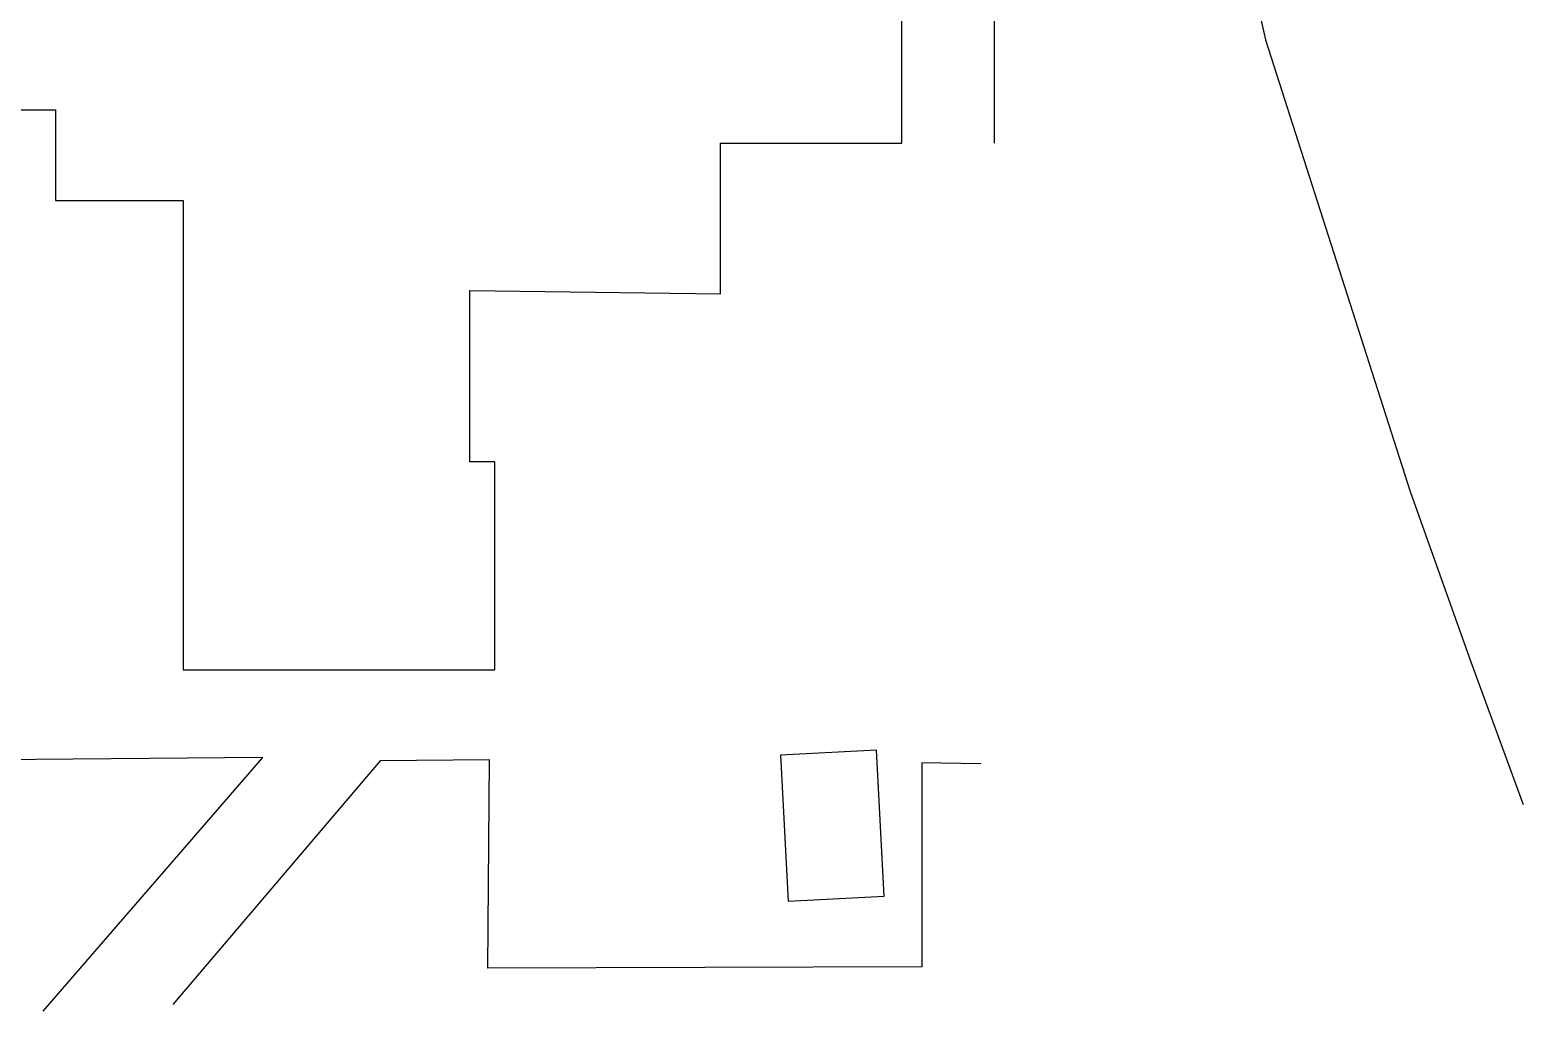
# Model space of a CAD drawing. Header units: metres. Extents: x -90.6 to -17.4, y -58.6 to 1.4.
# Drawn here: x -56.09 to -17.36, y -58.57 to -33.12 of the extents above; entities that cross this region are included whole.
import ezdxf

# ---------------------------------------------------------------- set-up
doc = ezdxf.new("R2010")
doc.units = ezdxf.units.M
for name, color, linetype, lineweight, true_color in [('Areas', 56, 'Continuous', 25, 0x808000), ('Boundary', 1, 'Continuous', 25, 0xff0000), ('Buildings', 30, 'Continuous', 25, 0xff7f00)]:
    doc.layers.add(name, color=color, linetype=linetype, lineweight=lineweight, true_color=true_color)

msp = doc.modelspace()

# ---------------------------------------------------------------- linework, layer by layer
at = {"layer": 'Areas'}
for p, q in [((-31.07, -36.053), (-31.074, -23.18)), ((-50.052, -51.987), (-77.695, -52.251)), ((-55.745, -58.568), (-50.052, -51.987)), ((-47.008, -52.072), (-52.388, -58.392)), ((-44.174, -52.046), (-47.008, -52.072)), ((-44.217, -57.454), (-44.174, -52.046)), ((-32.951, -52.131), (-32.959, -57.415)), ((-31.42, -52.153), (-32.951, -52.131)), ((-32.959, -57.415), (-44.217, -57.454))]:
    msp.add_line(p, q, dxfattribs=at)
at = {"layer": 'Boundary', "flags": 128}
msp.add_lwpolyline([(-28.067, -19.713), (-26.305, -23.251), (-24.038, -33.376), (-20.289, -45.091), (-18.71, -49.506), (-17.356, -53.212)], dxfattribs=at)
at = {"layer": 'Buildings'}
for p, q in [((-33.47, -36.053), (-33.474, -25.081)), ((-57.484, -35.186), (-55.426, -35.186)), ((-55.426, -35.186), (-55.426, -37.542)), ((-38.175, -39.958), (-38.175, -36.053)), ((-38.175, -36.053), (-33.47, -36.053)), ((-55.426, -37.542), (-52.117, -37.542)), ((-52.117, -37.542), (-52.117, -49.719)), ((-44.682, -44.321), (-44.682, -39.874)), ((-44.682, -39.874), (-38.175, -39.958)), ((-44.031, -44.321), (-44.682, -44.321)), ((-44.031, -49.719), (-44.031, -44.321)), ((-52.117, -49.719), (-44.031, -49.719))]:
    msp.add_line(p, q, dxfattribs=at)
at = {"layer": 'Buildings', "flags": 128}
msp.add_lwpolyline([(-41.562, -41.401), (-41.562, -41.401)], dxfattribs=at)
msp.add_lwpolyline([(-34.127, -51.796), (-36.618, -51.927), (-36.42, -55.718), (-33.928, -55.587)], close=True, dxfattribs=at)

doc.saveas('drawing.dxf')
